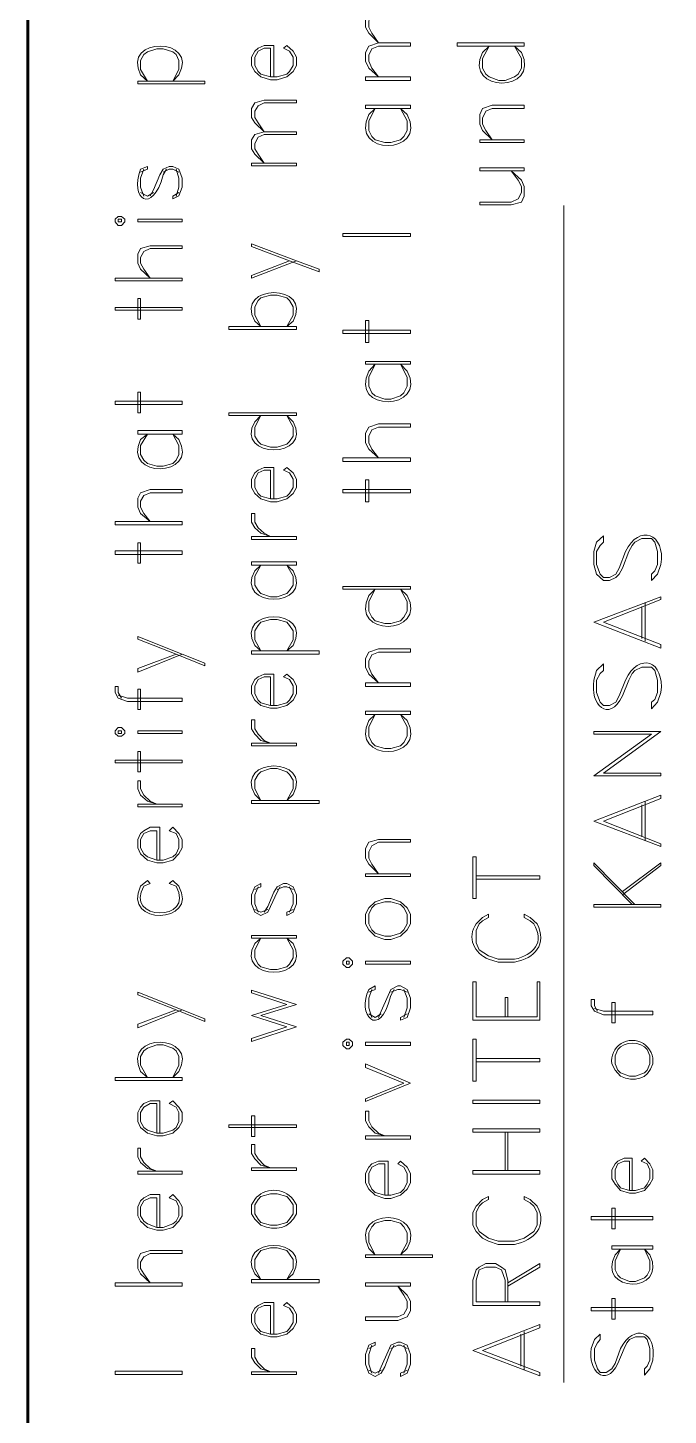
# Model space of a CAD drawing. Header units: inches. Extents: x 5 to 516, y -193 to 129.
# Drawn here: x 139.89 to 143.01, y -68.49 to -61.73 of the extents above; entities that cross this region are included whole.
import ezdxf

# ---------------------------------------------------------------- set-up
doc = ezdxf.new("R2010")
doc.units = ezdxf.units.IN
doc.header["$MEASUREMENT"] = 0
doc.layers.add('PDF4_Geometry', color=7, linetype='Continuous')

msp = doc.modelspace()

# ---------------------------------------------------------------- linework, layer by layer
at = {"layer": 'PDF4_Geometry', "lineweight": 60}
msp.add_lwpolyline([(139.8887591, -37.2829831), (139.8887591, -127.2829903)], dxfattribs=at)
at = {"layer": 'PDF4_Geometry', "lineweight": 15}
for points in [[(141.7554259, -61.6363176), (141.7554259, -61.6496509), (141.5987592, -61.6496509), (141.5654258, -61.6663176), (141.5520925, -61.6963176), (141.5520925, -61.7263176), (141.5654258, -61.7563176), (141.5987592, -61.8029843), (141.5520925, -61.7563176), (141.5354258, -61.7263176), (141.5354258, -61.6796509), (141.5520925, -61.6496509), (141.5987592, -61.6363176)], [(141.7554259, -61.8029843), (141.7554259, -61.819651), (141.5987592, -61.819651), (141.5654258, -61.8329843), (141.5520925, -61.8629843), (141.5520925, -61.8929843), (141.5654258, -61.9263176), (141.5987592, -61.969651), (141.5520925, -61.9263176), (141.5354258, -61.8929843), (141.5354258, -61.849651), (141.5520925, -61.819651), (141.5987592, -61.8029843)], [(142.3087589, -61.8029802), (141.9820922, -61.8029802), (141.9820922, -61.8196469), (142.3087589, -61.8196469)], [(140.7520927, -61.9896496), (140.425426, -61.9896496), (140.425426, -62.0029829), (140.7520927, -62.0029829)], [(141.7554259, -61.9696469), (141.5354259, -61.9696469), (141.5354259, -61.9863136), (141.7554259, -61.9863136)], [(141.1987589, -62.0829802), (141.1987589, -62.0963136), (141.0420922, -62.0963136), (141.0120922, -62.1096469), (140.9954256, -62.1363136), (140.9954256, -62.1663136), (141.0120922, -62.1929803), (141.0420922, -62.2363136), (140.9954256, -62.1929803), (140.9787589, -62.1663136), (140.9787589, -62.1229802), (140.9954256, -62.0963136), (141.0420922, -62.0829802)], [(141.7554259, -62.1063114), (141.5354259, -62.1063114), (141.5354259, -62.1229781), (141.7554259, -62.1229781)], [(142.3087588, -62.106312), (142.3087588, -62.1229786), (142.1520921, -62.1229786), (142.1220921, -62.136312), (142.1054254, -62.1696453), (142.1054254, -62.1996453), (142.1220921, -62.2296453), (142.1520921, -62.276312), (142.1054254, -62.2296453), (142.0920921, -62.1996453), (142.0920921, -62.1529786), (142.1054254, -62.1229786), (142.1520921, -62.106312)], [(141.1987589, -62.2363141), (141.1987589, -62.2496475), (141.0420922, -62.2496475), (141.0120922, -62.2629808), (140.9954256, -62.2929808), (140.9954256, -62.3196475), (141.0120922, -62.3463141), (141.0420922, -62.3896475), (140.9954256, -62.3463141), (140.9787589, -62.3196475), (140.9787589, -62.2763141), (140.9954256, -62.2496475), (141.0420922, -62.2363141)], [(142.3087595, -62.2763114), (142.0920928, -62.2763114), (142.0920928, -62.2896448), (142.3087595, -62.2896448)], [(141.1987589, -62.3896469), (140.9787589, -62.3896469), (140.9787589, -62.4029803), (141.1987589, -62.4029803)], [(142.3087595, -62.4129827), (142.0920928, -62.4129827), (142.0920928, -62.426316), (142.3087595, -62.426316)], [(142.2454262, -62.426316), (142.2787595, -62.4729827), (142.2954262, -62.5029827), (142.2954262, -62.5329827), (142.2787595, -62.5629827), (142.2454262, -62.5796494), (142.0920928, -62.5796494), (142.0920928, -62.5929827), (142.2454262, -62.5929827), (142.2954262, -62.5796494), (142.3087595, -62.5496494), (142.3087595, -62.5029827), (142.2954262, -62.4729827)], [(140.3154254, -62.6763161), (140.3287587, -62.6929827), (140.3454254, -62.6929827), (140.3620921, -62.6763161), (140.3620921, -62.6629827), (140.3454254, -62.6496494), (140.3287587, -62.6496494), (140.3154254, -62.6629827)], [(140.328759, -62.6629827), (140.328759, -62.6763161), (140.3454257, -62.6763161), (140.3454257, -62.6629827)], [(140.6420927, -62.6629827), (140.425426, -62.6629827), (140.425426, -62.6763161), (140.6420927, -62.6763161)], [(141.7554261, -62.7329833), (141.4254261, -62.7329833), (141.4254261, -62.7463166), (141.7554261, -62.7463166)], [(140.642092, -62.7929852), (140.642092, -62.8063185), (140.4854253, -62.8063185), (140.4554253, -62.8196519), (140.4387586, -62.8496519), (140.4387586, -62.8763185), (140.4554253, -62.9063185), (140.4854253, -62.9496519), (140.4387586, -62.9063185), (140.4254253, -62.8763185), (140.4254253, -62.8329852), (140.4387586, -62.8063185), (140.4854253, -62.7929852)], [(141.308759, -62.9196519), (141.308759, -62.9063185), (141.1987589, -62.8663185), (140.9787589, -62.7829852), (140.9787589, -62.7963185), (141.1654256, -62.8663185)], [(140.6420921, -62.9496513), (140.3154254, -62.9496513), (140.3154254, -62.9629847), (140.6420921, -62.9629847)], [(140.4387594, -63.0496505), (140.4387594, -63.1496505), (140.425426, -63.1496505), (140.425426, -63.0496505)], [(140.6420921, -63.0929822), (140.3154254, -63.0929822), (140.3154254, -63.1063156), (140.6420921, -63.1063156)], [(141.5520925, -63.1563126), (141.5520925, -63.2629793), (141.5354259, -63.2629793), (141.5354259, -63.1563126)], [(141.1987592, -63.1863185), (140.8687592, -63.1863185), (140.8687592, -63.1996519), (141.1987592, -63.1996519)], [(141.7554261, -63.2029844), (141.4254261, -63.2029844), (141.4254261, -63.2196511), (141.7554261, -63.2196511)], [(141.7554259, -63.356315), (141.5354259, -63.356315), (141.5354259, -63.3696484), (141.7554259, -63.3696484)], [(140.6420921, -63.5496506), (140.3154254, -63.5496506), (140.3154254, -63.5663172), (140.6420921, -63.5663172)], [(140.4387594, -63.5063156), (140.4387594, -63.6063156), (140.425426, -63.6063156), (140.425426, -63.5063156)], [(141.1987592, -63.6063151), (140.8687592, -63.6063151), (140.8687592, -63.6196484), (141.1987592, -63.6196484)], [(140.6420927, -63.6929815), (140.425426, -63.6929815), (140.425426, -63.7096481), (140.6420927, -63.7096481)], [(141.7554259, -63.6596468), (141.7554259, -63.6763134), (141.5987592, -63.6763134), (141.5654258, -63.6896468), (141.5520925, -63.7196468), (141.5520925, -63.7529801), (141.5654258, -63.7829801), (141.5987592, -63.8263134), (141.5520925, -63.7829801), (141.5354258, -63.7529801), (141.5354258, -63.7063134), (141.5520925, -63.6763134), (141.5987592, -63.6596468)], [(141.7554261, -63.8263162), (141.4254261, -63.8263162), (141.4254261, -63.8429828), (141.7554261, -63.8429828)], [(141.5520925, -63.9329782), (141.5520925, -64.0396449), (141.5354259, -64.0396449), (141.5354259, -63.9329782)], [(140.642092, -63.9796511), (140.642092, -63.9963178), (140.4854253, -63.9963178), (140.4554253, -64.0096511), (140.4387586, -64.0363178), (140.4387586, -64.0663178), (140.4554253, -64.0963178), (140.4854253, -64.1363178), (140.4387586, -64.0963178), (140.4254253, -64.0663178), (140.4254253, -64.0229845), (140.4387586, -63.9963178), (140.4854253, -63.9796511)], [(141.7554261, -63.97965), (141.4254261, -63.97965), (141.4254261, -63.9963167), (141.7554261, -63.9963167)], [(140.9787594, -64.0963148), (140.995426, -64.0963148), (140.995426, -64.1396482), (141.0120927, -64.1663148), (141.0420927, -64.1929815), (141.0720927, -64.2096482), (141.025426, -64.1929815), (140.995426, -64.1663148), (140.9787594, -64.1396482)], [(140.6420921, -64.1363137), (140.3154254, -64.1363137), (140.3154254, -64.1529804), (140.6420921, -64.1529804)], [(140.4387594, -64.2396463), (140.4387594, -64.3396463), (140.425426, -64.3396463), (140.425426, -64.2396463)], [(141.1987589, -64.2096476), (140.9787589, -64.2096476), (140.9787589, -64.222981), (141.1987589, -64.222981)], [(140.6420921, -64.2796514), (140.3154254, -64.2796514), (140.3154254, -64.2963181), (140.6420921, -64.2963181)], [(141.1987589, -64.3329826), (140.9787589, -64.3329826), (140.9787589, -64.3496493), (141.1987589, -64.3496493)], [(141.7554261, -64.4529812), (141.4254261, -64.4529812), (141.4254261, -64.4663146), (141.7554261, -64.4663146)], [(140.7520927, -64.8396488), (140.7520927, -64.8263154), (140.6420927, -64.7829821), (140.425426, -64.6963154), (140.425426, -64.7096487), (140.6120927, -64.7829821)], [(141.308759, -64.7663187), (140.9787589, -64.7663187), (140.9787589, -64.7829853), (141.308759, -64.7829853)], [(141.7554259, -64.756313), (141.7554259, -64.7729796), (141.5987592, -64.7729796), (141.5654258, -64.786313), (141.5520925, -64.816313), (141.5520925, -64.846313), (141.5654258, -64.8796463), (141.5987592, -64.9229797), (141.5520925, -64.8796463), (141.5354258, -64.846313), (141.5354258, -64.8029796), (141.5520925, -64.7729796), (141.5987592, -64.756313)], [(140.4387594, -64.9529845), (140.4387594, -65.0529845), (140.425426, -65.0529845), (140.425426, -64.9529845)], [(141.7554259, -64.9229824), (141.5354259, -64.9229824), (141.5354259, -64.939649), (141.7554259, -64.939649)], [(140.9787594, -65.1029813), (140.995426, -65.1029813), (140.995426, -65.1463146), (141.0120927, -65.1729813), (141.0420927, -65.2029813), (141.0720927, -65.2163146), (141.025426, -65.2029813), (140.995426, -65.1729813), (140.9787594, -65.1463146)], [(141.7554259, -65.0596469), (141.5354259, -65.0596469), (141.5354259, -65.0763135), (141.7554259, -65.0763135)], [(140.3154254, -65.1696499), (140.3287587, -65.1829832), (140.3454254, -65.1829832), (140.3620921, -65.1696499), (140.3620921, -65.1563165), (140.3454254, -65.1396499), (140.3287587, -65.1396499), (140.3154254, -65.1563165)], [(140.328759, -65.1563165), (140.328759, -65.1696499), (140.3454257, -65.1696499), (140.3454257, -65.1563165)], [(140.6420927, -65.1563165), (140.425426, -65.1563165), (140.425426, -65.1696499), (140.6420927, -65.1696499)], [(141.1987589, -65.2163141), (140.9787589, -65.2163141), (140.9787589, -65.2296474), (141.1987589, -65.2296474)], [(140.6420921, -65.2996474), (140.3154254, -65.2996474), (140.3154254, -65.3129808), (140.6420921, -65.3129808)], [(140.4387594, -65.2563157), (140.4387594, -65.3563157), (140.425426, -65.3563157), (140.425426, -65.2563157)], [(140.4254256, -65.3996461), (140.438759, -65.3996461), (140.438759, -65.4396461), (140.4554256, -65.4696461), (140.4854256, -65.4996461), (140.518759, -65.5129794), (140.4720923, -65.4996461), (140.438759, -65.4696461), (140.4254256, -65.4396461)], [(140.6420927, -65.5129789), (140.425426, -65.5129789), (140.425426, -65.5263122), (140.6420927, -65.5263122)], [(141.308759, -65.4963163), (140.9787589, -65.4963163), (140.9787589, -65.5096496), (141.308759, -65.5096496)], [(141.7554259, -65.6863193), (141.7554259, -65.6996526), (141.5987592, -65.6996526), (141.5654258, -65.7163193), (141.5520925, -65.7463193), (141.5520925, -65.7763193), (141.5654258, -65.8063193), (141.5987592, -65.852986), (141.5520925, -65.8063193), (141.5354258, -65.7763193), (141.5354258, -65.7296526), (141.5520925, -65.6996526), (141.5987592, -65.6863193)], [(142.0754258, -65.7696477), (142.0754258, -65.9729811), (142.0587592, -65.9729811), (142.0587592, -65.7696477)], [(141.7554259, -65.8529854), (141.5354259, -65.8529854), (141.5354259, -65.8663188), (141.7554259, -65.8663188)], [(141.5354259, -66.0963128), (141.5520925, -66.1263128), (141.5820925, -66.1563128), (141.6287592, -66.1729795), (141.6587592, -66.1729795), (141.7054259, -66.1563128), (141.7387592, -66.1263128), (141.7554259, -66.0963128), (141.7554259, -66.0496461), (141.7387592, -66.0196461), (141.7054259, -65.9896461), (141.6587592, -65.9729795), (141.6287592, -65.9729795), (141.5820925, -65.9896461), (141.5520925, -66.0196461), (141.5354259, -66.0496461)], [(141.5520927, -66.0963128), (141.565426, -66.1263128), (141.5820927, -66.1429795), (141.6287594, -66.1563128), (141.6587594, -66.1563128), (141.7054261, -66.1429795), (141.7220927, -66.1263128), (141.7387594, -66.0963128), (141.7387594, -66.0496461), (141.7220927, -66.0196461), (141.7054261, -66.0029795), (141.6587594, -65.9896461), (141.6287594, -65.9896461), (141.5820927, -66.0029795), (141.565426, -66.0196461), (141.5520927, -66.0496461)], [(142.9754256, -66.0029827), (142.6487589, -66.0029827), (142.6487589, -66.0163161), (142.9754256, -66.0163161)], [(141.1987589, -66.15298), (140.9787589, -66.15298), (140.9787589, -66.1663134), (141.1987589, -66.1663134)], [(141.4254261, -66.2929817), (141.4420928, -66.3096483), (141.4554261, -66.3096483), (141.4720928, -66.2929817), (141.4720928, -66.2796483), (141.4554261, -66.2629817), (141.4420928, -66.2629817), (141.4254261, -66.2796483)], [(141.4420921, -66.2796483), (141.4420921, -66.2929817), (141.4554254, -66.2929817), (141.4554254, -66.2796483)], [(141.7554259, -66.2796483), (141.5354259, -66.2796483), (141.5354259, -66.2929817), (141.7554259, -66.2929817)], [(140.7520927, -66.5729795), (140.7520927, -66.5596462), (140.6420927, -66.5163128), (140.425426, -66.4296462), (140.425426, -66.4429795), (140.6120927, -66.5163128)], [(142.7520921, -66.4796502), (142.7520921, -66.5796503), (142.7354255, -66.5796503), (142.7354255, -66.4796502)], [(141.4254261, -66.6896492), (141.4420928, -66.7063158), (141.4554261, -66.7063158), (141.4720928, -66.6896492), (141.4720928, -66.6729825), (141.4554261, -66.6596492), (141.4420928, -66.6596492), (141.4254261, -66.6729825)], [(141.4420921, -66.6729825), (141.4420921, -66.6896492), (141.4554254, -66.6896492), (141.4554254, -66.6729825)], [(141.7554259, -66.6729825), (141.5354259, -66.6729825), (141.5354259, -66.6896492), (141.7554259, -66.6896492)], [(142.0754258, -66.6596489), (142.0754258, -66.8629823), (142.0587592, -66.8629823), (142.0587592, -66.6596489)], [(140.6420921, -66.8463123), (140.3154254, -66.8463123), (140.3154254, -66.8596457), (140.6420921, -66.8596457)], [(141.5354255, -67.0096516), (141.5520921, -67.0096516), (141.5520921, -67.0563183), (141.5654255, -67.0863183), (141.5987588, -67.1163183), (141.6287588, -67.1296517), (141.5820921, -67.1163183), (141.5520921, -67.0863183), (141.5354255, -67.0563183)], [(142.3854258, -66.9563145), (142.0587592, -66.9563145), (142.0587592, -66.9729812), (142.3854258, -66.9729812)], [(141.1987592, -67.0763132), (140.8687592, -67.0763132), (140.8687592, -67.0896465), (141.1987592, -67.0896465)], [(140.9954256, -67.0329815), (140.9954256, -67.1329815), (140.9787589, -67.1329815), (140.9787589, -67.0329815)], [(141.7554259, -67.1296476), (141.5354259, -67.1296476), (141.5354259, -67.1463143), (141.7554259, -67.1463143)], [(142.0587592, -67.0963129), (142.0587592, -67.1129796), (142.3854258, -67.1129796), (142.3854258, -67.0963129)], [(140.4254256, -67.1896514), (140.438759, -67.1896514), (140.438759, -67.2329847), (140.4554256, -67.2596514), (140.4854256, -67.2896514), (140.518759, -67.3029847), (140.4720923, -67.2896514), (140.438759, -67.2596514), (140.4254256, -67.2329847)], [(140.9787594, -67.172982), (140.995426, -67.172982), (140.995426, -67.2163153), (141.0120927, -67.242982), (141.0420927, -67.272982), (141.0720927, -67.2863153), (141.025426, -67.272982), (140.995426, -67.242982), (140.9787594, -67.2163153)], [(140.6420927, -67.3029842), (140.425426, -67.3029842), (140.425426, -67.3163175), (140.6420927, -67.3163175)], [(141.1987589, -67.2863148), (140.9787589, -67.2863148), (140.9787589, -67.2996481), (141.1987589, -67.2996481)], [(142.3854261, -67.2996509), (142.3854261, -67.3163175), (142.0587594, -67.3163175), (142.0587594, -67.2996509)], [(140.9954258, -67.5096498), (141.0120924, -67.5363165), (141.0254258, -67.5529831), (141.0720924, -67.5663165), (141.1054258, -67.5663165), (141.1520924, -67.5529831), (141.1654258, -67.5363165), (141.1820924, -67.5096498), (141.1820924, -67.4663164), (141.1654258, -67.4396498), (141.1520924, -67.4263164), (141.1054258, -67.4129831), (141.0720924, -67.4129831), (141.0254258, -67.4263164), (141.0120924, -67.4396498), (140.9954258, -67.4663164)], [(142.7520921, -67.4829801), (142.7520921, -67.5829801), (142.7354255, -67.5829801), (142.7354255, -67.4829801)], [(142.9354262, -67.5229785), (142.6354261, -67.5229785), (142.6354261, -67.5396452), (142.9354262, -67.5396452)], [(140.642092, -67.6896463), (140.642092, -67.7029796), (140.4854253, -67.7029796), (140.4554253, -67.7196463), (140.4387586, -67.7463129), (140.4387586, -67.7763129), (140.4554253, -67.8029796), (140.4854253, -67.846313), (140.4387586, -67.8029796), (140.4254253, -67.7763129), (140.4254253, -67.7329796), (140.4387586, -67.7029796), (140.4854253, -67.6896463)], [(142.9354255, -67.6663162), (142.7354255, -67.6663162), (142.7354255, -67.6829829), (142.9354255, -67.6829829)], [(141.8620926, -67.7096479), (141.5354259, -67.7096479), (141.5354259, -67.7229812), (141.8620926, -67.7229812)], [(140.6420921, -67.8463157), (140.3154254, -67.8463157), (140.3154254, -67.8629823), (140.6420921, -67.8629823)], [(141.308759, -67.8296463), (140.9787589, -67.8296463), (140.9787589, -67.846313), (141.308759, -67.846313)], [(141.7554259, -67.8463157), (141.5354259, -67.8463157), (141.5354259, -67.8629823), (141.7554259, -67.8629823)], [(141.6920926, -67.8629823), (141.7220926, -67.9063157), (141.7387592, -67.9363157), (141.7387592, -67.969649), (141.7220926, -67.999649), (141.6920926, -68.0129823), (141.5354259, -68.0129823), (141.5354259, -68.029649), (141.6920926, -68.029649), (141.7387592, -68.0129823), (141.7554259, -67.9829823), (141.7554259, -67.9363157), (141.7387592, -67.9063157)], [(142.7520921, -67.9229826), (142.7520921, -68.0229826), (142.7354255, -68.0229826), (142.7354255, -67.9229826)], [(142.9354262, -67.9663176), (142.6354261, -67.9663176), (142.6354261, -67.9829842), (142.9354262, -67.9829842)], [(140.9787594, -68.1663157), (140.995426, -68.1663157), (140.995426, -68.209649), (141.0120927, -68.2363157), (141.0420927, -68.2663157), (141.0720927, -68.279649), (141.025426, -68.2663157), (140.995426, -68.2363157), (140.9787594, -68.209649)], [(140.6420921, -68.2763152), (140.3154254, -68.2763152), (140.3154254, -68.2929818), (140.6420921, -68.2929818)], [(141.1987589, -68.2796485), (140.9787589, -68.2796485), (140.9787589, -68.2929818), (141.1987589, -68.2929818)]]:
    msp.add_lwpolyline(points, close=True, dxfattribs=at)
for points in [[(140.6254258, -61.9596502), (140.5954258, -61.9896502), (140.6254258, -61.9329835), (140.6254258, -61.8896501), (140.6120925, -61.8596501), (140.5954258, -61.8463168), (140.5487592, -61.8329835), (140.5187592, -61.8329835), (140.4720925, -61.8463168), (140.4554258, -61.8596501), (140.4387592, -61.8896501), (140.4387592, -61.9329835), (140.4720925, -61.9896502), (140.4387592, -61.9596502)], [(141.0887587, -61.969651), (141.0887587, -61.8163176), (141.042092, -61.8163176), (141.012092, -61.829651), (140.9954254, -61.8429843), (140.9787587, -61.8729843), (140.9787587, -61.9129843), (140.9954254, -61.9429843), (141.0254254, -61.969651), (141.072092, -61.9829843), (141.1054254, -61.9829843), (141.152092, -61.969651), (141.182092, -61.9429843), (141.1987587, -61.9129843), (141.1987587, -61.8729843), (141.182092, -61.8429843), (141.152092, -61.8163176)], [(141.0720927, -61.969651), (141.0720927, -61.829651), (141.0420927, -61.829651), (141.0120927, -61.8429843), (140.995426, -61.8729843), (140.995426, -61.9129843), (141.0120927, -61.9429843), (141.025426, -61.9563176), (141.0720927, -61.969651), (141.105426, -61.969651), (141.1520927, -61.9563176), (141.1654261, -61.9429843), (141.1820927, -61.9129843), (141.1820927, -61.8729843), (141.1654261, -61.8429843), (141.135426, -61.829651), (141.1520927, -61.8163176)], [(142.295426, -61.8496469), (142.2620926, -61.8196469), (142.295426, -61.8796469), (142.295426, -61.9263136), (142.2787593, -61.9563136), (142.2620926, -61.9696469), (142.215426, -61.9863136), (142.185426, -61.9863136), (142.1387593, -61.9696469), (142.1220926, -61.9563136), (142.105426, -61.9263136), (142.105426, -61.8796469), (142.1387593, -61.8196469), (142.105426, -61.8496469)], [(141.738759, -62.1529781), (141.7054257, -62.1229781), (141.738759, -62.1829781), (141.738759, -62.2296448), (141.7220924, -62.2596448), (141.7054257, -62.2763114), (141.658759, -62.2896448), (141.628759, -62.2896448), (141.5820923, -62.2763114), (141.5654257, -62.2596448), (141.5520923, -62.2296448), (141.5520923, -62.1829781), (141.5820923, -62.1229781), (141.5520923, -62.1529781)], [(140.4387592, -62.4329835), (140.4720925, -62.4196502), (140.4720925, -62.4063169), (140.4387592, -62.4196502)], [(140.4854253, -62.5496478), (140.502092, -62.5196478), (140.532092, -62.4463144), (140.5487586, -62.4196478), (140.5787586, -62.4063144), (140.5954253, -62.4063144), (140.6254253, -62.4196478), (140.642092, -62.4629811), (140.642092, -62.5063144), (140.6254253, -62.5496478), (140.5954253, -62.5629811)], [(140.4554257, -62.4196496), (140.438759, -62.462983), (140.438759, -62.5063163), (140.4554257, -62.5496497)], [(140.5487592, -62.4463169), (140.5654258, -62.4196502)], [(140.5487594, -62.4329824), (140.5787594, -62.4196491), (140.5954261, -62.4196491), (140.6254261, -62.4329824)], [(140.6120927, -62.4196496), (140.6254261, -62.462983), (140.6254261, -62.5063163), (140.6120927, -62.5496497)], [(140.4387588, -62.5329852), (140.4720922, -62.5496518), (140.5020922, -62.5329852)], [(140.6254255, -62.5329852), (140.5954255, -62.5496518), (140.5954255, -62.5629852)], [(142.5020923, -68.3329802), (142.5020923, -62.596313)], [(141.1987593, -62.8663185), (140.9787593, -62.9496519), (140.9787593, -62.9363185), (141.165426, -62.8663185)], [(141.1820921, -63.1596524), (141.1520921, -63.1863191), (141.1820921, -63.1296524), (141.1820921, -63.0896524), (141.1654254, -63.0596524), (141.1520921, -63.0463191), (141.1054254, -63.0329857), (141.0720921, -63.0329857), (141.0254254, -63.0463191), (141.0120921, -63.0596524), (140.9954254, -63.0896524), (140.9954254, -63.1296524), (141.0254254, -63.1863191), (140.9954254, -63.1596524)], [(141.738759, -63.4029817), (141.7054257, -63.3696484), (141.738759, -63.4329817), (141.738759, -63.476315), (141.7220924, -63.5096484), (141.7054257, -63.5229817), (141.658759, -63.5396484), (141.628759, -63.5396484), (141.5820923, -63.5229817), (141.5654257, -63.5096484), (141.5520923, -63.476315), (141.5520923, -63.4329817), (141.5820923, -63.3696484), (141.5520923, -63.4029817)], [(141.1820921, -63.6496484), (141.1520921, -63.6196484), (141.1820921, -63.6763151), (141.1820921, -63.7196484), (141.1654254, -63.7463151), (141.1520921, -63.7596484), (141.1054254, -63.7729817), (141.0720921, -63.7729817), (141.0254254, -63.7596484), (141.0120921, -63.7463151), (140.9954254, -63.7196484), (140.9954254, -63.6763151), (141.0254254, -63.6196484), (140.9954254, -63.6496484)], [(140.6254258, -63.7363148), (140.5954258, -63.7096481), (140.6254258, -63.7663148), (140.6254258, -63.8096481), (140.6120925, -63.8363148), (140.5954258, -63.8529815), (140.5487592, -63.8663148), (140.5187592, -63.8663148), (140.4720925, -63.8529815), (140.4554258, -63.8363148), (140.4387592, -63.8096481), (140.4387592, -63.7663148), (140.4720925, -63.7096481), (140.4387592, -63.7363148)], [(141.0887587, -64.0263121), (141.0887587, -63.8729788), (141.042092, -63.8729788), (141.012092, -63.8863121), (140.9954254, -63.8996454), (140.9787587, -63.9296454), (140.9787587, -63.9696454), (140.9954254, -63.9996454), (141.0254254, -64.0263121), (141.072092, -64.0396454), (141.1054254, -64.0396454), (141.152092, -64.0263121), (141.182092, -63.9996454), (141.1987587, -63.9696454), (141.1987587, -63.9296454), (141.182092, -63.8996454), (141.152092, -63.8729788)], [(141.0720927, -64.0263121), (141.0720927, -63.8863121), (141.0420927, -63.8863121), (141.0120927, -63.8996454), (140.995426, -63.9296454), (140.995426, -63.9696454), (141.0120927, -63.9996454), (141.025426, -64.0129788), (141.0720927, -64.0263121), (141.105426, -64.0263121), (141.1520927, -64.0129788), (141.1654261, -63.9996454), (141.1820927, -63.9696454), (141.1820927, -63.9296454), (141.1654261, -63.8996454), (141.135426, -63.8863121), (141.1520927, -63.8729788)], [(142.8020929, -64.2829782), (142.7720929, -64.3629783), (142.7554262, -64.3929783), (142.7254262, -64.4096449), (142.6954262, -64.4096449), (142.6787596, -64.3929783), (142.6620929, -64.3463116), (142.6620929, -64.2829782), (142.6787596, -64.2529782), (142.6954262, -64.2363116), (142.6954262, -64.2063116), (142.6620929, -64.2363116), (142.6487596, -64.2829782), (142.6487596, -64.3463116), (142.6620929, -64.3929783), (142.6954262, -64.4229783), (142.7254262, -64.4229783), (142.7554262, -64.4096449), (142.7720929, -64.3929783), (142.7887596, -64.3629783), (142.8187596, -64.2829782), (142.8354263, -64.2529782), (142.8487596, -64.2363116), (142.8820929, -64.2196449), (142.9287596, -64.2196449), (142.9454263, -64.2363116), (142.9587596, -64.2829782), (142.9587596, -64.3463116), (142.9454263, -64.3763116), (142.9287596, -64.3929783), (142.9287596, -64.4229783), (142.9587596, -64.3929783), (142.9754263, -64.3463116)], [(141.1820921, -64.3763159), (141.1520921, -64.3496493), (141.1820921, -64.4029826), (141.1820921, -64.4463159), (141.1654254, -64.4729826), (141.1520921, -64.4863159), (141.1054254, -64.5029826), (141.0720921, -64.5029826), (141.0254254, -64.4863159), (141.0120921, -64.4729826), (140.9954254, -64.4463159), (140.9954254, -64.4029826), (141.0254254, -64.3496493), (140.9954254, -64.3763159)], [(141.738759, -64.4963146), (141.7054257, -64.4663146), (141.738759, -64.5263146), (141.738759, -64.5729813), (141.7220924, -64.6029813), (141.7054257, -64.6196479), (141.658759, -64.6329813), (141.628759, -64.6329813), (141.5820923, -64.6196479), (141.5654257, -64.6029813), (141.5520923, -64.5729813), (141.5520923, -64.5263146), (141.5820923, -64.4663146), (141.5520923, -64.4963146)], [(142.6487596, -64.6263149), (142.9754263, -64.5029815), (142.9754263, -64.5163149), (142.6954262, -64.6263149), (142.9754263, -64.7363149), (142.9754263, -64.7529815)], [(142.882093, -64.7063116), (142.882093, -64.5496449)], [(142.8987589, -64.7196512), (142.8987589, -64.5329845)], [(141.1820921, -64.7396493), (141.1520921, -64.766316), (141.1820921, -64.7129826), (141.1820921, -64.6696493), (141.1654254, -64.6429826), (141.1520921, -64.626316), (141.1054254, -64.6129826), (141.0720921, -64.6129826), (141.0254254, -64.626316), (141.0120921, -64.6429826), (140.9954254, -64.6696493), (140.9954254, -64.7129826), (141.0254254, -64.766316), (140.9954254, -64.7396493)], [(142.6487589, -64.6263149), (142.9754256, -64.7529815)], [(140.6420924, -64.7829853), (140.4254257, -64.869652), (140.4254257, -64.8529853), (140.6120924, -64.7829853)], [(142.8020929, -64.9096501), (142.7720929, -64.9863168), (142.7554262, -65.0163168), (142.7254262, -65.0329835), (142.6954262, -65.0329835), (142.6787596, -65.0163168), (142.6620929, -64.9696501), (142.6620929, -64.9096501), (142.6787596, -64.8763168), (142.6954262, -64.8629834), (142.6954262, -64.8296501), (142.6620929, -64.8629834), (142.6487596, -64.9096501)], [(142.7887596, -64.9863168), (142.8187596, -64.9096501), (142.8354263, -64.8763168), (142.8487596, -64.8629834), (142.8820929, -64.8463168), (142.9287596, -64.8463168), (142.9454263, -64.8629834), (142.9587596, -64.9096501), (142.9587596, -64.9696501), (142.9454263, -65.0029835), (142.9287596, -65.0163168), (142.9287596, -65.0496501), (142.9587596, -65.0163168), (142.9754263, -64.9696501)], [(141.0887587, -65.0329854), (141.0887587, -64.879652), (141.042092, -64.879652), (141.012092, -64.8929854), (140.9954254, -64.9063187), (140.9787587, -64.9363187), (140.9787587, -64.9763187), (140.9954254, -65.0063187), (141.0254254, -65.0329854), (141.072092, -65.0463187), (141.1054254, -65.0463187), (141.152092, -65.0329854), (141.182092, -65.0063187), (141.1987587, -64.9763187), (141.1987587, -64.9363187), (141.182092, -64.9063187), (141.152092, -64.879652)], [(141.0720927, -65.0329854), (141.0720927, -64.8929854), (141.0420927, -64.8929854), (141.0120927, -64.9063187), (140.995426, -64.9363187), (140.995426, -64.9763187), (141.0120927, -65.0063187), (141.025426, -65.019652), (141.0720927, -65.0329854), (141.105426, -65.0329854), (141.1520927, -65.019652), (141.1654261, -65.0063187), (141.1820927, -64.9763187), (141.1820927, -64.9363187), (141.1654261, -64.9063187), (141.135426, -64.8929854), (141.1520927, -64.879652)], [(140.3454254, -64.9963157), (140.3287587, -64.969649), (140.3287587, -64.939649), (140.3154254, -64.939649), (140.3154254, -64.969649), (140.3287587, -64.9963157), (140.3754254, -65.0129824), (140.6420921, -65.0129824), (140.6420921, -64.9963157)], [(140.328759, -64.982984), (140.3754257, -64.9963173), (140.6420924, -64.9963173)], [(141.738759, -65.1063135), (141.7054257, -65.0763135), (141.738759, -65.1363135), (141.738759, -65.1829802), (141.7220924, -65.2129802), (141.7054257, -65.2296469), (141.658759, -65.2429802), (141.628759, -65.2429802), (141.5820923, -65.2296469), (141.5654257, -65.2129802), (141.5520923, -65.1829802), (141.5520923, -65.1363135), (141.5820923, -65.0763135), (141.5520923, -65.1063135)], [(142.9754256, -65.1596482), (142.6487589, -65.1596482), (142.6487589, -65.1729816), (142.9287589, -65.1729816), (142.6487589, -65.3763149), (142.9754256, -65.3763149)], [(142.9754263, -65.1596488), (142.6954262, -65.3629821), (142.9754263, -65.3629821), (142.9754263, -65.3763155)], [(141.1820921, -65.4663168), (141.1520921, -65.4963168), (141.1820921, -65.4396502), (141.1820921, -65.3963168), (141.1654254, -65.3696502), (141.1520921, -65.3563168), (141.1054254, -65.3396502), (141.0720921, -65.3396502), (141.0254254, -65.3563168), (141.0120921, -65.3696502), (140.9954254, -65.3963168), (140.9954254, -65.4396502), (141.0254254, -65.4963168), (140.9954254, -65.4663168)], [(142.6487596, -65.5963128), (142.9754263, -65.4696461), (142.9754263, -65.4863128), (142.6954262, -65.5963128), (142.9754263, -65.7063128), (142.9754263, -65.7196461)], [(142.882093, -65.6729797), (142.882093, -65.516313)], [(142.8987589, -65.6896491), (142.8987589, -65.5029824)], [(140.5320926, -65.7863152), (140.5320926, -65.6263152), (140.4854259, -65.6263152), (140.4554259, -65.6429819), (140.4387593, -65.6563152), (140.4254259, -65.6863152), (140.4254259, -65.7263152), (140.4387593, -65.7563152), (140.4720926, -65.7863152), (140.5187593, -65.7996486), (140.5487593, -65.7996486), (140.5954259, -65.7863152), (140.6254259, -65.7563152), (140.6420926, -65.7263152), (140.6420926, -65.6863152), (140.6254259, -65.6563152), (140.5954259, -65.6263152)], [(140.518759, -65.7863152), (140.518759, -65.6429819), (140.4854256, -65.6429819), (140.4554256, -65.6563152), (140.438759, -65.6863152), (140.438759, -65.7263152), (140.4554256, -65.7563152), (140.4720923, -65.7696486), (140.518759, -65.7863152), (140.548759, -65.7863152), (140.5954256, -65.7696486), (140.6120923, -65.7563152), (140.6254256, -65.7263152), (140.6254256, -65.6863152), (140.6120923, -65.6563152), (140.578759, -65.6429819), (140.5954256, -65.6263152)], [(142.6487589, -65.5963128), (142.9754256, -65.7196461)], [(142.075426, -65.8629822), (142.385426, -65.8629822), (142.385426, -65.8796488)], [(142.8487589, -66.0029814), (142.6487589, -65.799648), (142.6487589, -65.8129814), (142.8354256, -66.0029814)], [(142.7887592, -65.9563117), (142.9754259, -65.8129784), (142.9754259, -65.799645), (142.7887592, -65.939645)], [(140.4554258, -65.9129846), (140.4854258, -65.8996513), (140.4720925, -65.8863179), (140.4387592, -65.9129846)], [(140.6254258, -65.9129846), (140.5954258, -65.8863179), (140.5787592, -65.8996513), (140.6120925, -65.9129846)], [(140.9954254, -65.9296507), (141.0254254, -65.9163174), (141.0254254, -65.8996507), (140.9954254, -65.9163174), (140.9787587, -65.9563174), (140.9787587, -65.9996507), (140.9954254, -66.0396508), (141.0254254, -66.0563174), (141.0587587, -66.0396508), (141.0720921, -66.0129841), (141.1054254, -65.9429841), (141.1187587, -65.9163174)], [(141.0120926, -65.9163133), (140.9954259, -65.9563133), (140.9954259, -65.9996467), (141.0120926, -66.0396467)], [(141.0420922, -66.0396451), (141.0587589, -66.0129784), (141.0887589, -65.9429784), (141.1054256, -65.9163117), (141.1354256, -65.899645), (141.1520922, -65.899645), (141.1820922, -65.9163117), (141.1987589, -65.9563117), (141.1987589, -65.9996451), (141.1820922, -66.0396451), (141.1520922, -66.0563117)], [(141.1054255, -65.9296461), (141.1354255, -65.9163128), (141.1520922, -65.9163128), (141.1820922, -65.9296461)], [(141.1654256, -65.9163133), (141.1820923, -65.9563133), (141.1820923, -65.9996467), (141.1654256, -66.0396467)], [(142.075426, -65.8796516), (142.385426, -65.8796516)], [(140.9954258, -66.0263123), (141.0254258, -66.0396456), (141.0587591, -66.0263123)], [(141.1820925, -66.0263123), (141.1520925, -66.0396456), (141.1520925, -66.0563123)], [(142.2620928, -66.2696481), (142.1820928, -66.2696481), (142.1354261, -66.2529814), (142.0887594, -66.2229814), (142.0754261, -66.1896481), (142.0754261, -66.129648), (142.0887594, -66.0963147), (142.1054261, -66.0829814), (142.1354261, -66.0663147), (142.1354261, -66.049648), (142.1054261, -66.0663147), (142.0754261, -66.0963147)], [(142.3720928, -66.0963147), (142.3387594, -66.0663147), (142.3087594, -66.049648), (142.3087594, -66.0663147), (142.3387594, -66.0829814), (142.3554261, -66.0963147)], [(141.1820921, -66.19298), (141.1520921, -66.1663134), (141.1820921, -66.22298), (141.1820921, -66.26298), (141.1654254, -66.29298), (141.1520921, -66.3063134), (141.1054254, -66.3196467), (141.0720921, -66.3196467), (141.0254254, -66.3063134), (141.0120921, -66.29298), (140.9954254, -66.26298), (140.9954254, -66.22298), (141.0254254, -66.1663134), (140.9954254, -66.19298)], [(142.1354261, -66.2696481), (142.1820928, -66.2829814), (142.2620928, -66.2829814)], [(141.5520923, -66.4296508), (141.5820923, -66.4163174), (141.5820923, -66.3996508), (141.5520923, -66.4163174)], [(141.5987592, -66.5529847), (141.6120925, -66.5229847), (141.6454259, -66.446318), (141.6587592, -66.416318), (141.6920925, -66.3996513), (141.7054259, -66.3996513), (141.7387592, -66.416318), (141.7554259, -66.4596513), (141.7554259, -66.506318), (141.7387592, -66.5529847), (141.7054259, -66.566318)], [(142.0587592, -66.3796508), (142.0587592, -66.5663175), (142.3854258, -66.5663175)], [(142.0587593, -66.3796481), (142.075426, -66.3796481), (142.075426, -66.5496481), (142.3720927, -66.5496481)], [(142.3720925, -66.5496481), (142.3720925, -66.3796481), (142.3854258, -66.3796481), (142.3854258, -66.5663147)], [(141.1987589, -66.48965), (140.9787589, -66.41965), (140.9787589, -66.4329833), (141.1520923, -66.48965)], [(141.5654255, -66.4163134), (141.5520922, -66.4596467), (141.5520922, -66.5063134), (141.5654255, -66.5529801)], [(141.658759, -66.4463175), (141.6754257, -66.4163174)], [(141.6587593, -66.4296462), (141.6920926, -66.4163128), (141.705426, -66.4163128), (141.7387593, -66.4296462)], [(141.7220926, -66.4163134), (141.7387593, -66.4596467), (141.7387593, -66.5063134), (141.7220926, -66.5529801)], [(142.2154262, -66.5496481), (142.2154262, -66.4563147), (142.2287596, -66.4563147), (142.2287596, -66.5496481)], [(142.6654261, -66.5229814), (142.6520928, -66.4963147), (142.6520928, -66.4663147), (142.6354261, -66.4663147), (142.6354261, -66.4963147), (142.6520928, -66.5229814), (142.6954261, -66.5396481), (142.9354262, -66.5396481), (142.9354262, -66.5229814)], [(140.6420924, -66.5163161), (140.4254257, -66.6029828), (140.4254257, -66.5863161), (140.6120924, -66.5163161)], [(140.9787589, -66.5429817), (141.1520923, -66.4896483)], [(141.1987593, -66.4896494), (141.025426, -66.5429828), (141.1987593, -66.5996494), (140.9787593, -66.6696494), (140.9787593, -66.6563161), (141.1520926, -66.5996494), (140.9787593, -66.5429828)], [(141.5520927, -66.5363153), (141.5820927, -66.552982), (141.6120927, -66.5363153)], [(141.7387594, -66.5363153), (141.7054261, -66.552982), (141.7054261, -66.5663153)], [(142.6520921, -66.5096497), (142.6954255, -66.522983), (142.9354255, -66.522983)], [(140.6254258, -66.8163129), (140.5954258, -66.8463129), (140.6254258, -66.7863129), (140.6254258, -66.7429795), (140.6120925, -66.7163129), (140.5954258, -66.7029795), (140.5487592, -66.6863129), (140.5187592, -66.6863129), (140.4720925, -66.7029795), (140.4554258, -66.7163129), (140.4387592, -66.7429795), (140.4387592, -66.7863129), (140.4720925, -66.8463129), (140.4387592, -66.8163129)], [(142.7654256, -66.7096489), (142.7520923, -66.7396489), (142.7520923, -66.7796489), (142.7654256, -66.8096489), (142.778759, -66.8229823), (142.8220923, -66.8396489), (142.8520923, -66.8396489), (142.8954256, -66.8229823), (142.908759, -66.8096489), (142.9220923, -66.7796489), (142.9220923, -66.7396489), (142.908759, -66.7096489)], [(141.7554259, -66.8729823), (141.5354259, -66.7796489), (141.5354259, -66.7963156), (141.7220926, -66.8729823)], [(142.075426, -66.7529833), (142.385426, -66.7529833), (142.385426, -66.76965)], [(142.075426, -66.7696527), (142.385426, -66.7696527)], [(141.7554254, -66.8729785), (141.5354254, -66.9629785), (141.5354254, -66.9496451), (141.7220921, -66.8729785)], [(140.5320926, -67.1163189), (140.5320926, -66.9596522), (140.4854259, -66.9596522), (140.4554259, -66.9729855), (140.4387593, -66.9896522), (140.4254259, -67.0163189), (140.4254259, -67.0596522), (140.4387593, -67.0896522), (140.4720926, -67.1163189), (140.5187593, -67.1296522), (140.5487593, -67.1296522), (140.5954259, -67.1163189), (140.6254259, -67.0896522), (140.6420926, -67.0596522), (140.6420926, -67.0163189), (140.6254259, -66.9896522), (140.5954259, -66.9596522)], [(140.518759, -67.1163189), (140.518759, -66.9729855), (140.4854256, -66.9729855), (140.4554256, -66.9896522), (140.438759, -67.0163189), (140.438759, -67.0596522), (140.4554256, -67.0896522), (140.4720923, -67.1029855), (140.518759, -67.1163189), (140.548759, -67.1163189), (140.5954256, -67.1029855), (140.6120923, -67.0896522), (140.6254256, -67.0596522), (140.6254256, -67.0163189), (140.6120923, -66.9896522), (140.578759, -66.9729855), (140.5954256, -66.9596522)], [(142.2154262, -67.2996481), (142.2154262, -67.1129815)], [(142.228759, -67.2996481), (142.228759, -67.1129815)], [(141.6454256, -67.41965), (141.6454256, -67.2529834), (141.598759, -67.2529834), (141.5654256, -67.2663167), (141.5520923, -67.2829834), (141.5354256, -67.3129834), (141.5354256, -67.35965), (141.5520923, -67.38965), (141.5820923, -67.41965), (141.628759, -67.4363167), (141.658759, -67.4363167), (141.7054257, -67.41965), (141.738759, -67.38965), (141.7554257, -67.35965), (141.7554257, -67.3129834), (141.738759, -67.2829834), (141.7054257, -67.2529834)], [(141.6287588, -67.41965), (141.6287588, -67.2663167), (141.5987588, -67.2663167), (141.5654255, -67.2829834), (141.5520921, -67.3129834), (141.5520921, -67.35965), (141.5654255, -67.38965), (141.5820921, -67.4063167), (141.6287588, -67.41965), (141.6587588, -67.41965), (141.7054255, -67.4063167), (141.7220922, -67.38965), (141.7387588, -67.35965), (141.7387588, -67.3129834), (141.7220922, -67.2829834), (141.6920921, -67.2663167), (141.7054255, -67.2529834)], [(142.8354256, -67.3963143), (142.8354256, -67.2396476), (142.7954256, -67.2396476), (142.7654256, -67.2529809), (142.7520923, -67.2663143), (142.7354256, -67.2963143), (142.7354256, -67.3396476), (142.7520923, -67.3663143), (142.778759, -67.3963143), (142.8220923, -67.4096476), (142.8520923, -67.4096476), (142.8954256, -67.3963143), (142.9220923, -67.3663143), (142.9354256, -67.3396476), (142.9354256, -67.2963143), (142.9220923, -67.2663143), (142.8954256, -67.2396476)], [(142.8220929, -67.3963143), (142.8220929, -67.2529809), (142.7954262, -67.2529809), (142.7654262, -67.2663143), (142.7520928, -67.2963143), (142.7520928, -67.3396476), (142.7654262, -67.3663143), (142.7787595, -67.3829809), (142.8220929, -67.3963143), (142.8520929, -67.3963143), (142.8954262, -67.3829809), (142.9087595, -67.3663143), (142.9220929, -67.3396476), (142.9220929, -67.2963143), (142.9087595, -67.2663143), (142.8787595, -67.2529809), (142.8954262, -67.2396476)], [(140.5320926, -67.5763137), (140.5320926, -67.4163137), (140.4854259, -67.4163137), (140.4554259, -67.4329804), (140.4387593, -67.4463137), (140.4254259, -67.4763137), (140.4254259, -67.5196471), (140.4387593, -67.5463137), (140.4720926, -67.5763137), (140.5187593, -67.5896471), (140.5487593, -67.5896471), (140.5954259, -67.5763137), (140.6254259, -67.5463137), (140.6420926, -67.5196471), (140.6420926, -67.4763137), (140.6254259, -67.4463137), (140.5954259, -67.4163137)], [(140.518759, -67.5763137), (140.518759, -67.4329804), (140.4854256, -67.4329804), (140.4554256, -67.4463137), (140.438759, -67.4763137), (140.438759, -67.5196471), (140.4554256, -67.5463137), (140.4720923, -67.5596471), (140.518759, -67.5763137), (140.548759, -67.5763137), (140.5954256, -67.5596471), (140.6120923, -67.5463137), (140.6254256, -67.5196471), (140.6254256, -67.4763137), (140.6120923, -67.4463137), (140.578759, -67.4329804), (140.5954256, -67.4163137)], [(142.3720928, -67.4729831), (142.3387594, -67.4396498), (142.3087594, -67.4263164), (142.3087594, -67.4396498), (142.3387594, -67.4563164), (142.3554261, -67.4729831), (142.3720928, -67.5029831), (142.3720928, -67.5663165), (142.3554261, -67.5963165), (142.3087594, -67.6296498), (142.2620928, -67.6429831), (142.1820928, -67.6429831), (142.1354261, -67.6296498), (142.0887594, -67.5963165), (142.0754261, -67.5663165), (142.0754261, -67.5029831), (142.0887594, -67.4729831), (142.1054261, -67.4563164), (142.1354261, -67.4396498), (142.1354261, -67.4263164), (142.1054261, -67.4396498), (142.0754261, -67.4729831), (142.0587594, -67.5029831), (142.0587594, -67.5663165), (142.0754261, -67.5963165), (142.1054261, -67.6296498), (142.1354261, -67.6429831), (142.1820928, -67.6596498), (142.2620928, -67.6596498)], [(141.738759, -67.6796484), (141.7054257, -67.7096484), (141.738759, -67.6496484), (141.738759, -67.6029818), (141.7220924, -67.5729818), (141.7054257, -67.5563151), (141.658759, -67.5429818), (141.628759, -67.5429818), (141.5820923, -67.5563151), (141.5654257, -67.5729818), (141.5520923, -67.6029818), (141.5520923, -67.6496484), (141.5820923, -67.7096484), (141.5520923, -67.6796484)], [(141.1820921, -67.8029837), (141.1520921, -67.8296504), (141.1820921, -67.776317), (141.1820921, -67.7329837), (141.1654254, -67.706317), (141.1520921, -67.6896503), (141.1054254, -67.676317), (141.0720921, -67.676317), (141.0254254, -67.6896503), (141.0120921, -67.706317), (140.9954254, -67.7329837), (140.9954254, -67.776317), (141.0254254, -67.8296504), (140.9954254, -67.8029837)], [(142.9220929, -67.7096495), (142.8954263, -67.6829829), (142.9220929, -67.7396495), (142.9220929, -67.7829829), (142.9087596, -67.8096495), (142.8954263, -67.8229829), (142.8520929, -67.8396495), (142.8220929, -67.8396495), (142.7787596, -67.8229829), (142.7654262, -67.8096495), (142.7520929, -67.7829829), (142.7520929, -67.7396495), (142.7787596, -67.6829829), (142.7520929, -67.7096495)], [(142.2287592, -67.9396452), (142.2287592, -67.8329785), (142.2154258, -67.7829785), (142.1987592, -67.7696452), (142.1687592, -67.7529785), (142.1220925, -67.7529785), (142.0887592, -67.7696452), (142.0754258, -67.7829785), (142.0587592, -67.8329785), (142.0587592, -67.9563119), (142.3854258, -67.9563119)], [(142.228759, -67.8629823), (142.3854257, -67.769649), (142.3854257, -67.7529823), (142.228759, -67.8463157)], [(142.215426, -67.9396493), (142.215426, -67.8329826), (142.1987593, -67.7829826), (142.1687593, -67.7696493), (142.1220927, -67.7696493), (142.0887593, -67.7829826), (142.075426, -67.8329826), (142.075426, -67.9396493), (142.385426, -67.9396493), (142.385426, -67.9563159)], [(141.0887587, -68.096313), (141.0887587, -67.9429796), (141.042092, -67.9429796), (141.012092, -67.956313), (140.9954254, -67.9696463), (140.9787587, -67.9996463), (140.9787587, -68.0396463), (140.9954254, -68.0696463), (141.0254254, -68.096313), (141.072092, -68.1096463), (141.1054254, -68.1096463), (141.152092, -68.096313), (141.182092, -68.0696463), (141.1987587, -68.0396463), (141.1987587, -67.9996463), (141.182092, -67.9696463), (141.152092, -67.9429796)], [(141.0720927, -68.096313), (141.0720927, -67.956313), (141.0420927, -67.956313), (141.0120927, -67.9696463), (140.995426, -67.9996463), (140.995426, -68.0396463), (141.0120927, -68.0696463), (141.025426, -68.0829796), (141.0720927, -68.096313), (141.105426, -68.096313), (141.1520927, -68.0829796), (141.1654261, -68.0696463), (141.1820927, -68.0396463), (141.1820927, -67.9996463), (141.1654261, -67.9696463), (141.135426, -67.956313), (141.1520927, -67.9429796)], [(142.0587589, -68.1763165), (142.3854256, -68.0496498), (142.3854256, -68.0663165), (142.1054256, -68.1763165), (142.3854256, -68.2829832), (142.3854256, -68.2996498)], [(142.3087592, -68.2696528), (142.3087592, -68.0829861)], [(141.5520923, -68.1663181), (141.5820923, -68.1496515), (141.5820923, -68.1363181), (141.5520923, -68.1496515), (141.5354257, -68.1963181), (141.5354257, -68.2429848), (141.5520923, -68.2863181), (141.5820923, -68.3029848), (141.6120923, -68.2863181), (141.628759, -68.2563181), (141.658759, -68.1796515), (141.6754257, -68.1496515)], [(141.5654255, -68.1496509), (141.5520922, -68.1963176), (141.5520922, -68.2429843), (141.5654255, -68.2863176)], [(141.5987592, -68.2863154), (141.6120925, -68.2563154), (141.6454259, -68.1796488), (141.6587592, -68.1496488), (141.6920925, -68.1363154), (141.7054259, -68.1363154), (141.7387592, -68.1496488), (141.7554259, -68.1963154), (141.7554259, -68.2429821), (141.7387592, -68.2863154), (141.7054259, -68.3029821)], [(141.6587593, -68.1663135), (141.6920926, -68.1496469), (141.705426, -68.1496469), (141.7387593, -68.1663135)], [(141.7220926, -68.1496509), (141.7387593, -68.1963176), (141.7387593, -68.2429843), (141.7220926, -68.2863176)], [(142.2920923, -68.2529834), (142.2920923, -68.0963168)], [(142.7787594, -68.166313), (142.7520927, -68.2396463), (142.7354261, -68.266313), (142.7087594, -68.2829797), (142.6787594, -68.2829797), (142.6654261, -68.266313), (142.6520927, -68.2229796), (142.6520927, -68.166313), (142.6654261, -68.1396463), (142.6787594, -68.1229796), (142.6787594, -68.096313), (142.6520927, -68.1229796), (142.6354261, -68.166313)], [(142.7654261, -68.2396463), (142.7954261, -68.166313), (142.8087594, -68.1396463), (142.8220927, -68.1229796), (142.8520928, -68.1096463), (142.8954261, -68.1096463), (142.9087594, -68.1229796), (142.9220928, -68.166313), (142.9220928, -68.2229796), (142.9087594, -68.2529797), (142.8954261, -68.266313), (142.8954261, -68.296313), (142.9220928, -68.266313), (142.9354261, -68.2229796)], [(142.0587592, -68.1763165), (142.3854258, -68.2996498)], [(141.5520927, -68.2729826), (141.5820927, -68.286316), (141.6120927, -68.2729826)], [(141.7387594, -68.2729826), (141.7054261, -68.286316), (141.7054261, -68.3029826)]]:
    msp.add_lwpolyline(points, dxfattribs=at)
for points in [[(142.9354255, -66.7796489, 1.147187376), (142.7354255, -66.7796489), (142.7520921, -66.8096489), (142.7787588, -66.8396489)], [(141.1987589, -67.5096498), (141.1987589, -67.4663164), (141.1820923, -67.4396498, 0.476339286), (140.9954256, -67.4396498), (140.9787589, -67.4663164), (140.9787589, -67.5096498), (140.9954256, -67.5363165), (141.0254256, -67.5663165)]]:
    msp.add_lwpolyline(points, format="xyb", dxfattribs=at)
for points in [[(140.4387592, -61.9596502), (140.3439814, -61.7677057), (140.7269258, -61.7756501), (140.6254258, -61.9596502)], [(142.105426, -61.8496469), (142.0098704, -62.0494802), (142.3909815, -62.0495358), (142.295426, -61.8496469)], [(141.5520923, -62.1529781), (141.4495368, -62.3555892), (141.8407035, -62.3531448), (141.738759, -62.1529781)], [(140.4387592, -62.4196502), (140.3829258, -62.5638724), (140.4979258, -62.6445947), (140.5487592, -62.4463169)], [(140.9954254, -63.1596524), (140.8914809, -62.9739302), (141.2860365, -62.9739857), (141.1820921, -63.1596524)], [(141.5520923, -63.4029817), (141.4481479, -63.6029817), (141.8420924, -63.6006484), (141.738759, -63.4029817)], [(140.9954254, -63.6496484), (140.8928143, -63.8328706), (141.2847032, -63.8328151), (141.1820921, -63.6496484)], [(140.4387592, -63.7363148), (140.3454258, -63.9312593), (140.7259258, -63.9222037), (140.6254258, -63.7363148)], [(142.8020929, -64.2829782), (142.8683707, -64.1450338), (142.9994818, -64.1938116), (142.9754263, -64.3463116)], [(140.9954254, -64.3763159), (140.8938698, -64.5617048), (141.2836476, -64.5616493), (141.1820921, -64.3763159)], [(141.5520923, -64.4963146), (141.4495368, -64.6989257), (141.8407035, -64.6964813), (141.738759, -64.4963146)], [(140.9954254, -64.7396493), (140.8938698, -64.5542604), (141.2836476, -64.5543159), (141.1820921, -64.7396493)], [(142.8020929, -64.9096501), (142.8684818, -64.7698723), (142.9950374, -64.8132612), (142.9754263, -64.9696501)], [(142.6487596, -64.9096501), (142.6278707, -65.0294835), (142.7205374, -65.1192612), (142.7887596, -64.9863168)], [(141.5520923, -65.1063135), (141.4495368, -65.3089247), (141.8407035, -65.3064802), (141.738759, -65.1063135)], [(140.9954254, -65.4663168), (140.8938698, -65.2809279), (141.2836476, -65.2809835), (141.1820921, -65.4663168)], [(140.4387592, -65.9129846), (140.3454258, -66.1079291), (140.7259258, -66.0988735), (140.6254258, -65.9129846)], [(140.4554258, -65.9129846), (140.3519814, -66.0818735), (140.7093147, -66.091818), (140.6120925, -65.9129846)], [(142.0754261, -66.0963147), (142.0277594, -66.1634814), (142.0659816, -66.2412036), (142.1354261, -66.2696481)], [(142.2620928, -66.2829814), (142.3602039, -66.2652036), (142.4215372, -66.1968147), (142.3720928, -66.0963147)], [(142.2620928, -66.2696481), (142.3546483, -66.2480369), (142.4107039, -66.1878147), (142.3554261, -66.0963147)], [(140.9954254, -66.19298), (140.8914809, -66.3786467), (141.2860365, -66.3786467), (141.1820921, -66.19298)], [(141.5520923, -66.4163174), (141.4890368, -66.5364286), (141.6021479, -66.670373), (141.658759, -66.4463175)], [(140.4387592, -66.8163129), (140.3454258, -66.6213684), (140.7259258, -66.630424), (140.6254258, -66.8163129)], [(142.908759, -66.7096489), (142.8784256, -66.6683711), (142.7958145, -66.6683711), (142.7654256, -66.7096489)], [(142.7787588, -66.8396489), (142.8443699, -66.8683711), (142.9130921, -66.8571489), (142.9354255, -66.7796489)], [(141.5520923, -67.6796484), (141.4495368, -67.4769818), (141.8407035, -67.4794818), (141.738759, -67.6796484)], [(142.2620928, -67.6596498), (142.3564261, -67.6387609), (142.4241483, -67.5730387), (142.3720928, -67.4729831)], [(141.0254256, -67.5663165), (141.0975367, -67.5939831), (141.1623145, -67.5859276), (141.1987589, -67.5096498)], [(140.9954254, -67.8029837), (140.8938698, -67.6175948), (141.2836476, -67.6176503), (141.1820921, -67.8029837)], [(142.7520929, -67.7096495), (142.6565373, -67.894094), (143.0111485, -67.9063718), (142.9220929, -67.7096495)], [(142.7787594, -68.166313), (142.8437594, -68.0431463), (142.9561483, -68.0805352), (142.9354261, -68.2229796)], [(142.6354261, -68.166313), (142.6170927, -68.2715908), (142.7044816, -68.3640352), (142.7654261, -68.2396463)]]:
    msp.add_open_spline(points, degree=3, dxfattribs=at)

doc.saveas('drawing.dxf')
